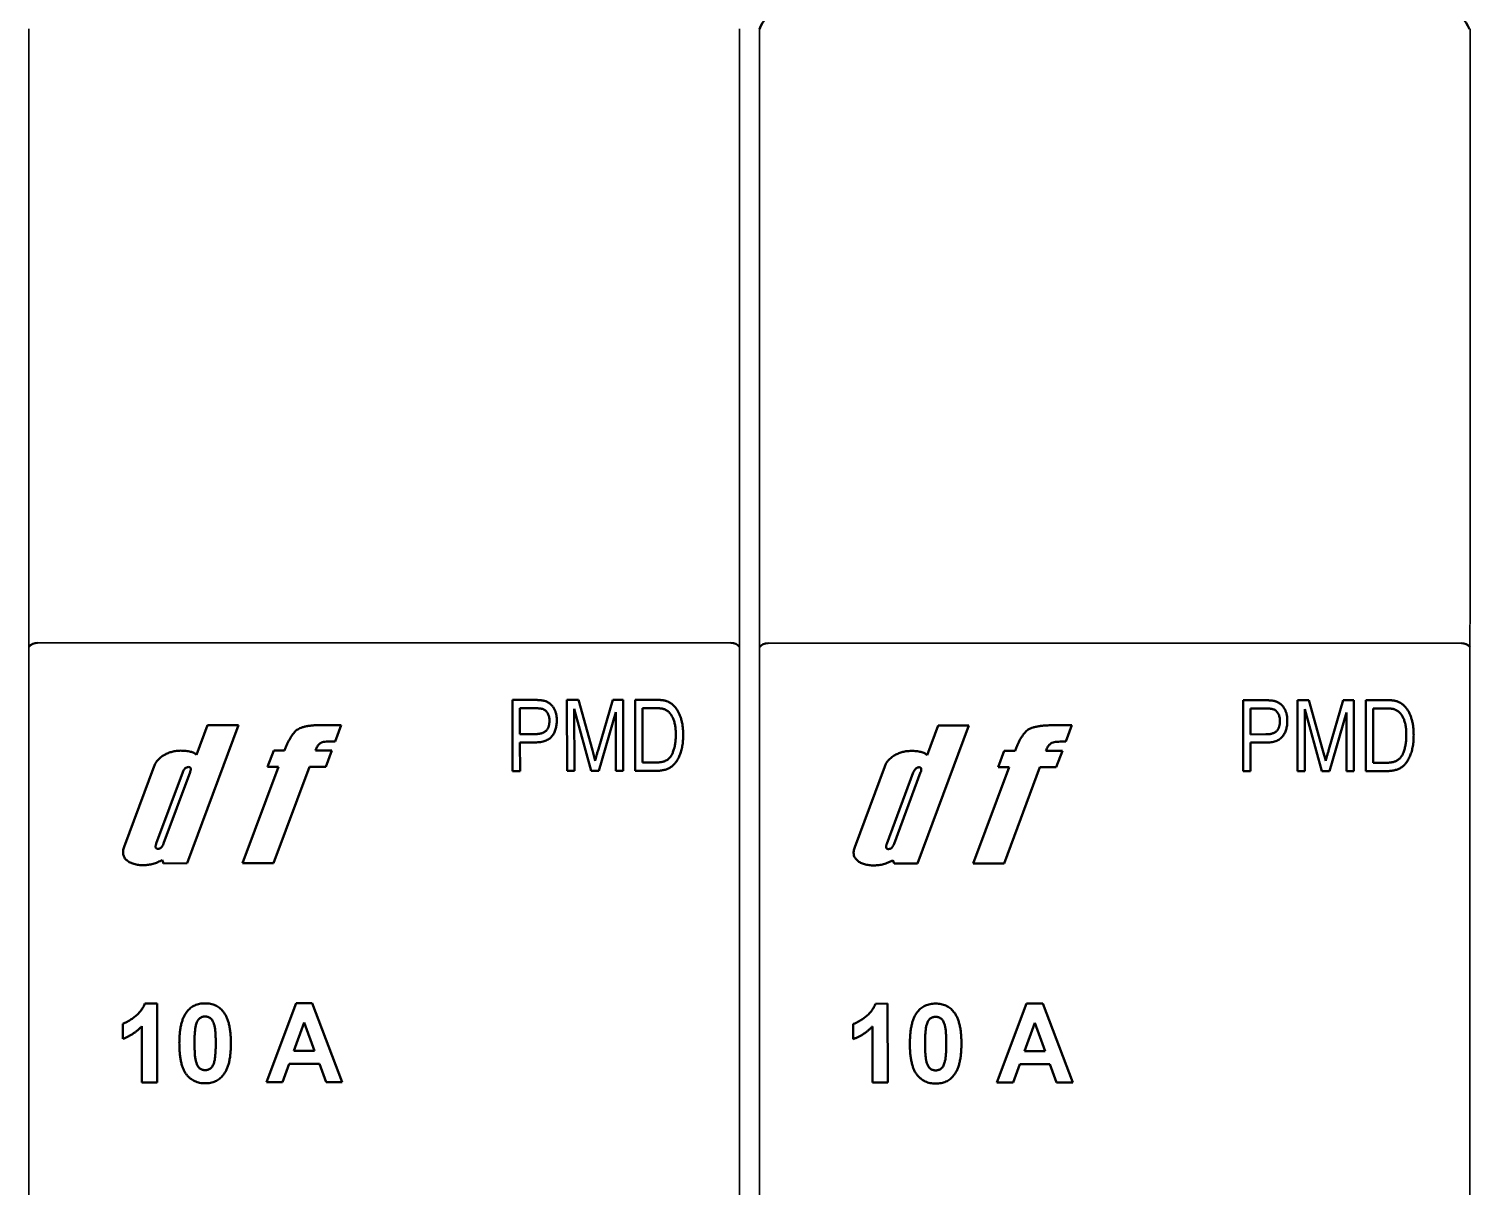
# Model space of a CAD drawing. Header units: millimetres. Extents: x 0 to 19177, y 0 to 12100.
# Drawn here: x 17210.58 to 17247.12, y 11413.55 to 11442.9 of the extents above; entities that cross this region are included whole.
import ezdxf

# ---------------------------------------------------------------- set-up
doc = ezdxf.new("R2010")
doc.units = ezdxf.units.MM
doc.header["$MEASUREMENT"] = 0
doc.layers.add('NetDam', color=7, linetype='Continuous', lineweight=35)
doc.layers.add('Visible (ISO)', color=7, linetype='Continuous', lineweight=50)

msp = doc.modelspace()

# ---------------------------------------------------------------- linework, layer by layer
at = {"layer": 'NetDam', "color": 0}
for p, q in [((17210.582, 11366.825), (17210.582, 11442.904)), ((17228.585, 11366.823), (17228.602, 11442.902)), ((17229.102, 11366.818), (17229.102, 11442.898)), ((17247.105, 11366.816), (17247.122, 11442.896)), ((17228.382, 11427.343), (17210.802, 11427.343)), ((17246.902, 11427.337), (17229.322, 11427.337))]:
    msp.add_line(p, q, dxfattribs=at)
at = {"layer": 'Visible (ISO)'}
for p, q in [((17222.844, 11425.898), (17223.399, 11425.899)), ((17222.847, 11424.098), (17222.844, 11425.898)), ((17223.032, 11425.688), (17223.032, 11425.033)), ((17223.419, 11425.688), (17223.032, 11425.688)), ((17224.226, 11424.1), (17224.223, 11425.9)), ((17224.223, 11425.9), (17224.516, 11425.9)), ((17224.841, 11424.101), (17224.411, 11425.671)), ((17224.411, 11425.671), (17224.413, 11424.1)), ((17224.516, 11425.9), (17224.868, 11424.626)), ((17225.02, 11424.648), (17225.385, 11425.901)), ((17225.385, 11425.901), (17225.649, 11425.902)), ((17225.649, 11425.902), (17225.652, 11424.102)), ((17225.953, 11425.902), (17226.461, 11425.903)), ((17225.956, 11424.102), (17225.953, 11425.902)), ((17226.141, 11425.692), (17226.142, 11424.313)), ((17226.457, 11425.692), (17226.141, 11425.692)), ((17241.367, 11424.092), (17241.365, 11425.892)), ((17241.365, 11425.892), (17241.919, 11425.892)), ((17241.552, 11425.682), (17241.553, 11425.027)), ((17241.94, 11425.682), (17241.552, 11425.682)), ((17242.746, 11424.094), (17242.744, 11425.894)), ((17242.744, 11425.894), (17243.036, 11425.894)), ((17243.362, 11424.094), (17242.931, 11425.665)), ((17242.931, 11425.665), (17242.933, 11424.094)), ((17243.036, 11425.894), (17243.388, 11424.62)), ((17243.54, 11424.642), (17243.905, 11425.895)), ((17243.905, 11425.895), (17244.17, 11425.895)), ((17244.17, 11425.895), (17244.172, 11424.095)), ((17244.476, 11424.096), (17244.474, 11425.896)), ((17244.474, 11425.896), (17244.981, 11425.896)), ((17244.661, 11425.686), (17244.663, 11424.306)), ((17244.977, 11425.686), (17244.661, 11425.686)), ((17215.896, 11425.261), (17214.592, 11421.759)), ((17214.834, 11424.509), (17215.113, 11425.26)), ((17215.113, 11425.26), (17215.896, 11425.261)), ((17218.021, 11425.263), (17218.503, 11425.264)), ((17218.503, 11425.264), (17218.348, 11424.849)), ((17225.463, 11425.587), (17225.033, 11424.101)), ((17225.465, 11424.101), (17225.463, 11425.587)), ((17234.416, 11425.254), (17233.113, 11421.753)), ((17233.354, 11424.503), (17233.633, 11425.253)), ((17233.633, 11425.253), (17234.416, 11425.254)), ((17236.541, 11425.257), (17237.023, 11425.258)), ((17237.023, 11425.258), (17236.869, 11424.843)), ((17243.983, 11425.581), (17243.553, 11424.095)), ((17243.985, 11424.095), (17243.983, 11425.581)), ((17223.032, 11425.033), (17223.424, 11425.034)), ((17241.553, 11425.027), (17241.944, 11425.028)), ((17216.634, 11424.202), (17216.789, 11424.617)), ((17216.789, 11424.617), (17217.065, 11424.617)), ((17217.848, 11424.618), (17218.262, 11424.619)), ((17218.262, 11424.619), (17218.108, 11424.204)), ((17218.348, 11424.849), (17218.209, 11424.849)), ((17223.413, 11424.823), (17223.033, 11424.823)), ((17223.033, 11424.823), (17223.034, 11424.098)), ((17224.868, 11424.626), (17224.938, 11424.36)), ((17235.155, 11424.196), (17235.309, 11424.611)), ((17235.309, 11424.611), (17235.585, 11424.611)), ((17236.368, 11424.612), (17236.783, 11424.613)), ((17236.783, 11424.613), (17236.629, 11424.198)), ((17236.869, 11424.843), (17236.73, 11424.843)), ((17241.933, 11424.817), (17241.553, 11424.817)), ((17241.553, 11424.817), (17241.554, 11424.092)), ((17243.388, 11424.62), (17243.459, 11424.353)), ((17212.999, 11422.176), (17213.759, 11424.219)), ((17216.002, 11421.761), (17216.911, 11424.203)), ((17216.911, 11424.203), (17216.634, 11424.202)), ((17217.694, 11424.204), (17216.784, 11421.762)), ((17218.108, 11424.204), (17217.694, 11424.204)), ((17226.142, 11424.313), (17226.463, 11424.313)), ((17231.519, 11422.169), (17232.279, 11424.212)), ((17234.522, 11421.754), (17235.431, 11424.196)), ((17235.431, 11424.196), (17235.155, 11424.196)), ((17236.214, 11424.197), (17235.305, 11421.755)), ((17236.629, 11424.198), (17236.214, 11424.197)), ((17244.663, 11424.306), (17244.984, 11424.307)), ((17214.485, 11424.066), (17213.812, 11422.259)), ((17213.997, 11422.26), (17214.671, 11424.072)), ((17223.034, 11424.098), (17222.847, 11424.098)), ((17224.413, 11424.1), (17224.226, 11424.1)), ((17225.033, 11424.101), (17224.841, 11424.101)), ((17225.652, 11424.102), (17225.465, 11424.101)), ((17226.486, 11424.103), (17225.956, 11424.102)), ((17233.005, 11424.06), (17232.333, 11422.253)), ((17232.517, 11422.253), (17233.191, 11424.065)), ((17241.554, 11424.092), (17241.367, 11424.092)), ((17242.933, 11424.094), (17242.746, 11424.094)), ((17243.553, 11424.095), (17243.362, 11424.094)), ((17244.172, 11424.095), (17243.985, 11424.095)), ((17245.007, 11424.097), (17244.476, 11424.096)), ((17213.999, 11421.758), (17213.966, 11421.847)), ((17214.592, 11421.759), (17213.999, 11421.758)), ((17216.784, 11421.762), (17216.002, 11421.761)), ((17232.52, 11421.752), (17232.487, 11421.84)), ((17233.113, 11421.753), (17232.52, 11421.752)), ((17235.305, 11421.755), (17234.522, 11421.754)), ((17213.523, 11418.208), (17213.832, 11418.209)), ((17213.832, 11418.209), (17213.834, 11416.209)), ((17216.604, 11416.212), (17217.357, 11418.213)), ((17217.357, 11418.213), (17217.765, 11418.214)), ((17217.765, 11418.214), (17218.527, 11416.215)), ((17232.044, 11418.202), (17232.352, 11418.203)), ((17232.352, 11418.203), (17232.355, 11416.203)), ((17235.124, 11416.206), (17235.877, 11418.207)), ((17235.877, 11418.207), (17236.285, 11418.208)), ((17236.285, 11418.208), (17237.047, 11416.209)), ((17212.961, 11417.31), (17212.961, 11417.695)), ((17213.45, 11416.208), (17213.448, 11417.632)), ((17217.563, 11417.727), (17217.302, 11417.008)), ((17217.827, 11417.009), (17217.563, 11417.727)), ((17231.482, 11417.304), (17231.481, 11417.689)), ((17231.97, 11416.202), (17231.968, 11417.626)), ((17236.084, 11417.72), (17235.823, 11417.002)), ((17236.347, 11417.003), (17236.084, 11417.72)), ((17217.302, 11417.008), (17217.827, 11417.009)), ((17235.823, 11417.002), (17236.347, 11417.003)), ((17217.182, 11416.675), (17217.014, 11416.213)), ((17217.95, 11416.676), (17217.182, 11416.675)), ((17218.119, 11416.214), (17217.95, 11416.676)), ((17235.702, 11416.669), (17235.534, 11416.207)), ((17236.47, 11416.67), (17235.702, 11416.669)), ((17236.639, 11416.208), (17236.47, 11416.67)), ((17213.834, 11416.209), (17213.45, 11416.208)), ((17217.014, 11416.213), (17216.604, 11416.212)), ((17218.527, 11416.215), (17218.119, 11416.214)), ((17232.355, 11416.203), (17231.97, 11416.202)), ((17235.534, 11416.207), (17235.124, 11416.206)), ((17237.047, 11416.209), (17236.639, 11416.208))]:
    msp.add_line(p, q, dxfattribs=at)
for centre, radius, start, end in [((17230.203, 11442.42), 1.2, 90.0753, 156.5144), ((17246.004, 11442.42), 1.2, 23.4856, 89.9247), ((17210.802, 11427.043), 0.3, 90.0753, 137.397), ((17228.381, 11427.043), 0.3, 42.603, 89.9247), ((17229.323, 11427.037), 0.3, 90.0753, 137.397), ((17246.902, 11427.037), 0.3, 42.603, 89.9247)]:
    msp.add_arc(centre, radius, start, end, dxfattribs=at)
for points, knots in [([(17223.399, 11425.899), (17223.415, 11425.899), (17223.445, 11425.899), (17223.489, 11425.897), (17223.53, 11425.895), (17223.568, 11425.89), (17223.602, 11425.886), (17223.634, 11425.88), (17223.662, 11425.873), (17223.679, 11425.867), (17223.687, 11425.864)], [0, 0, 0, 0, 0.162643, 0.312901, 0.453294, 0.58413, 0.70285, 0.811058, 0.910586, 1, 1, 1, 1]), ([(17223.78, 11425.368), (17223.78, 11425.385), (17223.779, 11425.419), (17223.77, 11425.468), (17223.757, 11425.513), (17223.739, 11425.554), (17223.716, 11425.589), (17223.692, 11425.619), (17223.665, 11425.643), (17223.64, 11425.658), (17223.618, 11425.667), (17223.599, 11425.673), (17223.576, 11425.678), (17223.55, 11425.682), (17223.522, 11425.685), (17223.49, 11425.687), (17223.456, 11425.688), (17223.432, 11425.688), (17223.419, 11425.688)], [0, 0, 0, 0, 0.09377, 0.18145, 0.264182, 0.343634, 0.418713, 0.486671, 0.549814, 0.609602, 0.641373, 0.677381, 0.718583, 0.764671, 0.815739, 0.871811, 0.933005, 1, 1, 1, 1]), ([(17223.687, 11425.864), (17223.698, 11425.86), (17223.719, 11425.852), (17223.748, 11425.836), (17223.776, 11425.818), (17223.803, 11425.798), (17223.827, 11425.775), (17223.85, 11425.749), (17223.871, 11425.721), (17223.891, 11425.69), (17223.909, 11425.658), (17223.924, 11425.623), (17223.938, 11425.587), (17223.948, 11425.549), (17223.957, 11425.509), (17223.962, 11425.467), (17223.966, 11425.423), (17223.967, 11425.393), (17223.967, 11425.378)], [0, 0, 0, 0, 0.056072, 0.112012, 0.167171, 0.222811, 0.27891, 0.336355, 0.395158, 0.456072, 0.518045, 0.581404, 0.645662, 0.712108, 0.780061, 0.850885, 0.92373, 1, 1, 1, 1]), ([(17226.711, 11425.657), (17226.704, 11425.66), (17226.689, 11425.666), (17226.664, 11425.673), (17226.637, 11425.679), (17226.607, 11425.684), (17226.573, 11425.688), (17226.537, 11425.691), (17226.498, 11425.692), (17226.471, 11425.692), (17226.457, 11425.692)], [0, 0, 0, 0, 0.089406, 0.188125, 0.296701, 0.415541, 0.544795, 0.685025, 0.837611, 1, 1, 1, 1]), ([(17226.461, 11425.903), (17226.476, 11425.903), (17226.505, 11425.903), (17226.548, 11425.901), (17226.588, 11425.898), (17226.626, 11425.895), (17226.66, 11425.89), (17226.692, 11425.885), (17226.72, 11425.878), (17226.738, 11425.872), (17226.747, 11425.87)], [0, 0, 0, 0, 0.157769, 0.306832, 0.444685, 0.574038, 0.693806, 0.805229, 0.906553, 1, 1, 1, 1]), ([(17226.983, 11425.016), (17226.983, 11425.038), (17226.982, 11425.082), (17226.979, 11425.145), (17226.973, 11425.204), (17226.964, 11425.26), (17226.954, 11425.312), (17226.941, 11425.361), (17226.925, 11425.406), (17226.907, 11425.447), (17226.887, 11425.484), (17226.867, 11425.519), (17226.844, 11425.55), (17226.821, 11425.578), (17226.795, 11425.603), (17226.769, 11425.624), (17226.741, 11425.642), (17226.721, 11425.652), (17226.711, 11425.657)], [0, 0, 0, 0, 0.091058, 0.177272, 0.258757, 0.33524, 0.407833, 0.475904, 0.540567, 0.601389, 0.659248, 0.713941, 0.765993, 0.816126, 0.863976, 0.910287, 0.955276, 1, 1, 1, 1]), ([(17226.747, 11425.87), (17226.768, 11425.862), (17226.81, 11425.846), (17226.868, 11425.81), (17226.922, 11425.766), (17226.972, 11425.713), (17227.016, 11425.652), (17227.056, 11425.583), (17227.09, 11425.507), (17227.119, 11425.424), (17227.142, 11425.332), (17227.158, 11425.233), (17227.168, 11425.126), (17227.169, 11425.052), (17227.17, 11425.014)], [0, 0, 0, 0, 0.06613, 0.132306, 0.200143, 0.270995, 0.345232, 0.422746, 0.504203, 0.590818, 0.683013, 0.781266, 0.886884, 1, 1, 1, 1]), ([(17241.919, 11425.892), (17241.935, 11425.892), (17241.965, 11425.893), (17242.009, 11425.89), (17242.05, 11425.888), (17242.088, 11425.884), (17242.123, 11425.88), (17242.154, 11425.874), (17242.182, 11425.867), (17242.199, 11425.861), (17242.208, 11425.858)], [0, 0, 0, 0, 0.162643, 0.312901, 0.453294, 0.58413, 0.70285, 0.811058, 0.910586, 1, 1, 1, 1]), ([(17242.3, 11425.362), (17242.3, 11425.379), (17242.299, 11425.413), (17242.291, 11425.462), (17242.278, 11425.507), (17242.259, 11425.547), (17242.237, 11425.583), (17242.213, 11425.613), (17242.186, 11425.637), (17242.161, 11425.652), (17242.139, 11425.661), (17242.119, 11425.667), (17242.096, 11425.671), (17242.071, 11425.675), (17242.042, 11425.679), (17242.011, 11425.681), (17241.976, 11425.682), (17241.952, 11425.682), (17241.94, 11425.682)], [0, 0, 0, 0, 0.09377, 0.18145, 0.264182, 0.343634, 0.418713, 0.486671, 0.549814, 0.609602, 0.641373, 0.677381, 0.718583, 0.764671, 0.815739, 0.871811, 0.933005, 1, 1, 1, 1]), ([(17242.208, 11425.858), (17242.218, 11425.854), (17242.239, 11425.846), (17242.268, 11425.83), (17242.296, 11425.812), (17242.323, 11425.792), (17242.347, 11425.769), (17242.371, 11425.743), (17242.392, 11425.715), (17242.411, 11425.684), (17242.43, 11425.652), (17242.445, 11425.617), (17242.458, 11425.581), (17242.469, 11425.542), (17242.477, 11425.502), (17242.483, 11425.46), (17242.487, 11425.417), (17242.487, 11425.387), (17242.487, 11425.372)], [0, 0, 0, 0, 0.056072, 0.112012, 0.167171, 0.222811, 0.27891, 0.336355, 0.395158, 0.456072, 0.518045, 0.581404, 0.645662, 0.712108, 0.780061, 0.850885, 0.92373, 1, 1, 1, 1]), ([(17245.232, 11425.651), (17245.224, 11425.654), (17245.209, 11425.66), (17245.185, 11425.667), (17245.157, 11425.673), (17245.127, 11425.678), (17245.094, 11425.681), (17245.057, 11425.684), (17245.018, 11425.686), (17244.991, 11425.686), (17244.977, 11425.686)], [0, 0, 0, 0, 0.089406, 0.188125, 0.296701, 0.415541, 0.544795, 0.685025, 0.837611, 1, 1, 1, 1]), ([(17244.981, 11425.896), (17244.996, 11425.897), (17245.026, 11425.897), (17245.069, 11425.895), (17245.109, 11425.892), (17245.146, 11425.889), (17245.18, 11425.884), (17245.212, 11425.879), (17245.241, 11425.872), (17245.259, 11425.866), (17245.267, 11425.864)], [0, 0, 0, 0, 0.157769, 0.306832, 0.444685, 0.574038, 0.693806, 0.805229, 0.906553, 1, 1, 1, 1]), ([(17245.503, 11425.01), (17245.503, 11425.032), (17245.503, 11425.075), (17245.499, 11425.138), (17245.493, 11425.198), (17245.485, 11425.254), (17245.474, 11425.306), (17245.461, 11425.354), (17245.446, 11425.399), (17245.428, 11425.44), (17245.408, 11425.478), (17245.387, 11425.513), (17245.365, 11425.544), (17245.341, 11425.572), (17245.315, 11425.596), (17245.289, 11425.618), (17245.261, 11425.636), (17245.241, 11425.646), (17245.232, 11425.651)], [0, 0, 0, 0, 0.091058, 0.177272, 0.258757, 0.33524, 0.407833, 0.475904, 0.540567, 0.601389, 0.659248, 0.713941, 0.765993, 0.816126, 0.863976, 0.910287, 0.955276, 1, 1, 1, 1]), ([(17245.267, 11425.864), (17245.288, 11425.856), (17245.33, 11425.84), (17245.389, 11425.804), (17245.442, 11425.76), (17245.492, 11425.707), (17245.536, 11425.646), (17245.576, 11425.577), (17245.61, 11425.501), (17245.639, 11425.417), (17245.662, 11425.326), (17245.679, 11425.227), (17245.689, 11425.12), (17245.69, 11425.046), (17245.69, 11425.007)], [0, 0, 0, 0, 0.06613, 0.132306, 0.200143, 0.270995, 0.345232, 0.422746, 0.504203, 0.590818, 0.683013, 0.781266, 0.886884, 1, 1, 1, 1]), ([(17217.065, 11424.617), (17217.076, 11424.647), (17217.097, 11424.703), (17217.133, 11424.783), (17217.167, 11424.856), (17217.203, 11424.923), (17217.24, 11424.982), (17217.277, 11425.035), (17217.314, 11425.081), (17217.354, 11425.122), (17217.401, 11425.157), (17217.457, 11425.185), (17217.524, 11425.209), (17217.602, 11425.229), (17217.692, 11425.244), (17217.791, 11425.256), (17217.903, 11425.262), (17217.98, 11425.263), (17218.021, 11425.263)], [0, 0, 0, 0, 0.073025, 0.141283, 0.204942, 0.263847, 0.318172, 0.368593, 0.414983, 0.457944, 0.501374, 0.550188, 0.605893, 0.668658, 0.738855, 0.817567, 0.90435, 1, 1, 1, 1]), ([(17223.967, 11425.378), (17223.967, 11425.358), (17223.966, 11425.319), (17223.96, 11425.262), (17223.95, 11425.207), (17223.937, 11425.156), (17223.92, 11425.107), (17223.898, 11425.061), (17223.873, 11425.018), (17223.844, 11424.978), (17223.81, 11424.941), (17223.769, 11424.91), (17223.724, 11424.883), (17223.672, 11424.861), (17223.616, 11424.844), (17223.553, 11424.832), (17223.485, 11424.825), (17223.437, 11424.824), (17223.413, 11424.823)], [0, 0, 0, 0, 0.066633, 0.130318, 0.191414, 0.250222, 0.307644, 0.363778, 0.418941, 0.474177, 0.529339, 0.585724, 0.64416, 0.705484, 0.771261, 0.841987, 0.917917, 1, 1, 1, 1]), ([(17223.424, 11425.034), (17223.439, 11425.034), (17223.468, 11425.035), (17223.509, 11425.038), (17223.548, 11425.045), (17223.584, 11425.054), (17223.616, 11425.066), (17223.645, 11425.08), (17223.672, 11425.097), (17223.695, 11425.117), (17223.715, 11425.139), (17223.733, 11425.164), (17223.747, 11425.192), (17223.759, 11425.222), (17223.769, 11425.255), (17223.775, 11425.29), (17223.779, 11425.328), (17223.78, 11425.354), (17223.78, 11425.368)], [0, 0, 0, 0, 0.079332, 0.153706, 0.223583, 0.288684, 0.34954, 0.407382, 0.462364, 0.51587, 0.56925, 0.622815, 0.678057, 0.736107, 0.796367, 0.859845, 0.927813, 1, 1, 1, 1]), ([(17235.585, 11424.611), (17235.596, 11424.64), (17235.617, 11424.697), (17235.653, 11424.776), (17235.688, 11424.85), (17235.724, 11424.916), (17235.76, 11424.976), (17235.798, 11425.028), (17235.835, 11425.075), (17235.875, 11425.116), (17235.921, 11425.15), (17235.977, 11425.179), (17236.045, 11425.203), (17236.123, 11425.223), (17236.212, 11425.238), (17236.312, 11425.25), (17236.423, 11425.256), (17236.501, 11425.257), (17236.541, 11425.257)], [0, 0, 0, 0, 0.073025, 0.141283, 0.204942, 0.263847, 0.318172, 0.368593, 0.414983, 0.457944, 0.501374, 0.550188, 0.605893, 0.668658, 0.738855, 0.817567, 0.90435, 1, 1, 1, 1]), ([(17242.487, 11425.372), (17242.487, 11425.352), (17242.487, 11425.313), (17242.481, 11425.255), (17242.471, 11425.201), (17242.457, 11425.15), (17242.44, 11425.101), (17242.418, 11425.055), (17242.393, 11425.012), (17242.364, 11424.972), (17242.33, 11424.935), (17242.29, 11424.903), (17242.244, 11424.876), (17242.193, 11424.855), (17242.136, 11424.838), (17242.073, 11424.826), (17242.005, 11424.819), (17241.957, 11424.818), (17241.933, 11424.817)], [0, 0, 0, 0, 0.066633, 0.130318, 0.191414, 0.250222, 0.307644, 0.363778, 0.418941, 0.474177, 0.529339, 0.585724, 0.64416, 0.705484, 0.771261, 0.841987, 0.917917, 1, 1, 1, 1]), ([(17241.944, 11425.028), (17241.959, 11425.028), (17241.988, 11425.029), (17242.03, 11425.032), (17242.068, 11425.039), (17242.104, 11425.048), (17242.136, 11425.06), (17242.166, 11425.074), (17242.192, 11425.091), (17242.215, 11425.11), (17242.235, 11425.133), (17242.253, 11425.157), (17242.268, 11425.185), (17242.28, 11425.216), (17242.289, 11425.248), (17242.296, 11425.284), (17242.3, 11425.322), (17242.3, 11425.348), (17242.3, 11425.362)], [0, 0, 0, 0, 0.079332, 0.153706, 0.223583, 0.288684, 0.34954, 0.407382, 0.462364, 0.51587, 0.56925, 0.622815, 0.678057, 0.736107, 0.796367, 0.859845, 0.927813, 1, 1, 1, 1]), ([(17227.17, 11425.014), (17227.17, 11424.989), (17227.169, 11424.939), (17227.165, 11424.867), (17227.159, 11424.798), (17227.149, 11424.732), (17227.136, 11424.668), (17227.121, 11424.607), (17227.103, 11424.55), (17227.082, 11424.495), (17227.059, 11424.444), (17227.034, 11424.396), (17227.008, 11424.352), (17226.98, 11424.312), (17226.951, 11424.277), (17226.92, 11424.244), (17226.887, 11424.216), (17226.853, 11424.192), (17226.816, 11424.17), (17226.777, 11424.153), (17226.735, 11424.137), (17226.69, 11424.125), (17226.643, 11424.115), (17226.593, 11424.108), (17226.541, 11424.104), (17226.505, 11424.103), (17226.486, 11424.103)], [0, 0, 0, 0, 0.057755, 0.113614, 0.16712, 0.218946, 0.268664, 0.316897, 0.363577, 0.408777, 0.452021, 0.493346, 0.532766, 0.569964, 0.605778, 0.64024, 0.67339, 0.705743, 0.737921, 0.771071, 0.805292, 0.840967, 0.878091, 0.916771, 0.957451, 1, 1, 1, 1]), ([(17226.912, 11424.576), (17226.918, 11424.592), (17226.929, 11424.623), (17226.944, 11424.673), (17226.956, 11424.724), (17226.966, 11424.778), (17226.973, 11424.835), (17226.979, 11424.893), (17226.982, 11424.954), (17226.983, 11424.995), (17226.983, 11425.016)], [0, 0, 0, 0, 0.111646, 0.226426, 0.344474, 0.466462, 0.593163, 0.724245, 0.859766, 1, 1, 1, 1]), ([(17245.69, 11425.007), (17245.69, 11424.982), (17245.69, 11424.933), (17245.686, 11424.861), (17245.679, 11424.792), (17245.669, 11424.725), (17245.656, 11424.662), (17245.641, 11424.601), (17245.623, 11424.543), (17245.602, 11424.489), (17245.58, 11424.437), (17245.555, 11424.39), (17245.529, 11424.346), (17245.501, 11424.306), (17245.471, 11424.27), (17245.44, 11424.238), (17245.408, 11424.21), (17245.373, 11424.185), (17245.336, 11424.164), (17245.297, 11424.146), (17245.255, 11424.131), (17245.211, 11424.118), (17245.164, 11424.108), (17245.114, 11424.102), (17245.061, 11424.097), (17245.025, 11424.097), (17245.007, 11424.097)], [0, 0, 0, 0, 0.057755, 0.113614, 0.16712, 0.218946, 0.268664, 0.316897, 0.363577, 0.408777, 0.452021, 0.493346, 0.532766, 0.569964, 0.605778, 0.64024, 0.67339, 0.705743, 0.737921, 0.771071, 0.805292, 0.840967, 0.878091, 0.916771, 0.957451, 1, 1, 1, 1]), ([(17245.432, 11424.57), (17245.438, 11424.585), (17245.45, 11424.617), (17245.464, 11424.667), (17245.476, 11424.718), (17245.487, 11424.772), (17245.494, 11424.828), (17245.5, 11424.887), (17245.503, 11424.947), (17245.503, 11424.989), (17245.503, 11425.01)], [0, 0, 0, 0, 0.111646, 0.226426, 0.344474, 0.466462, 0.593163, 0.724245, 0.859766, 1, 1, 1, 1]), ([(17213.759, 11424.219), (17213.771, 11424.248), (17213.797, 11424.307), (17213.857, 11424.384), (17213.93, 11424.453), (17214.019, 11424.509), (17214.115, 11424.556), (17214.217, 11424.589), (17214.321, 11424.61), (17214.393, 11424.613), (17214.428, 11424.614)], [0, 0, 0, 0, 0.11642, 0.23242, 0.352939, 0.481104, 0.612769, 0.741489, 0.870485, 1, 1, 1, 1]), ([(17214.428, 11424.614), (17214.452, 11424.614), (17214.498, 11424.613), (17214.563, 11424.609), (17214.623, 11424.599), (17214.677, 11424.59), (17214.725, 11424.574), (17214.768, 11424.557), (17214.804, 11424.535), (17214.824, 11424.518), (17214.834, 11424.509)], [0, 0, 0, 0, 0.166288, 0.321233, 0.460405, 0.588849, 0.705161, 0.812769, 0.909254, 1, 1, 1, 1]), ([(17218.209, 11424.849), (17218.181, 11424.848), (17218.129, 11424.847), (17218.059, 11424.837), (17218.002, 11424.822), (17217.959, 11424.797), (17217.925, 11424.763), (17217.897, 11424.722), (17217.87, 11424.674), (17217.856, 11424.638), (17217.848, 11424.618)], [0, 0, 0, 0, 0.180492, 0.330265, 0.453075, 0.552409, 0.646429, 0.751598, 0.868564, 1, 1, 1, 1]), ([(17224.938, 11424.36), (17224.941, 11424.368), (17224.946, 11424.387), (17224.954, 11424.416), (17224.963, 11424.448), (17224.972, 11424.483), (17224.983, 11424.52), (17224.994, 11424.56), (17225.007, 11424.603), (17225.015, 11424.633), (17225.02, 11424.648)], [0, 0, 0, 0, 0.090712, 0.190611, 0.302053, 0.422037, 0.551217, 0.690772, 0.840366, 1, 1, 1, 1]), ([(17226.463, 11424.313), (17226.479, 11424.313), (17226.51, 11424.314), (17226.554, 11424.317), (17226.595, 11424.321), (17226.634, 11424.329), (17226.669, 11424.337), (17226.701, 11424.348), (17226.731, 11424.36), (17226.758, 11424.375), (17226.783, 11424.392), (17226.806, 11424.411), (17226.827, 11424.433), (17226.847, 11424.457), (17226.866, 11424.483), (17226.883, 11424.512), (17226.898, 11424.543), (17226.907, 11424.565), (17226.912, 11424.576)], [0, 0, 0, 0, 0.083876, 0.1627, 0.236637, 0.305998, 0.370799, 0.431234, 0.488336, 0.542444, 0.595272, 0.648372, 0.702151, 0.757996, 0.81482, 0.874015, 0.935644, 1, 1, 1, 1]), ([(17232.279, 11424.212), (17232.292, 11424.242), (17232.317, 11424.301), (17232.377, 11424.378), (17232.45, 11424.447), (17232.539, 11424.503), (17232.635, 11424.549), (17232.737, 11424.583), (17232.842, 11424.604), (17232.913, 11424.606), (17232.949, 11424.608)], [0, 0, 0, 0, 0.11642, 0.23242, 0.352939, 0.481104, 0.612769, 0.741489, 0.870485, 1, 1, 1, 1]), ([(17232.949, 11424.608), (17232.972, 11424.607), (17233.018, 11424.607), (17233.084, 11424.602), (17233.143, 11424.593), (17233.198, 11424.584), (17233.245, 11424.568), (17233.288, 11424.551), (17233.324, 11424.529), (17233.345, 11424.512), (17233.354, 11424.503)], [0, 0, 0, 0, 0.166288, 0.321233, 0.460405, 0.588849, 0.705161, 0.812769, 0.909254, 1, 1, 1, 1]), ([(17236.73, 11424.843), (17236.701, 11424.842), (17236.65, 11424.841), (17236.579, 11424.831), (17236.522, 11424.816), (17236.479, 11424.791), (17236.446, 11424.757), (17236.417, 11424.716), (17236.391, 11424.667), (17236.376, 11424.631), (17236.368, 11424.612)], [0, 0, 0, 0, 0.180492, 0.330265, 0.453075, 0.552409, 0.646429, 0.751598, 0.868564, 1, 1, 1, 1]), ([(17243.459, 11424.353), (17243.461, 11424.362), (17243.466, 11424.381), (17243.474, 11424.41), (17243.483, 11424.442), (17243.492, 11424.476), (17243.503, 11424.514), (17243.515, 11424.554), (17243.527, 11424.597), (17243.536, 11424.627), (17243.54, 11424.642)], [0, 0, 0, 0, 0.090712, 0.190611, 0.302053, 0.422037, 0.551217, 0.690772, 0.840366, 1, 1, 1, 1]), ([(17244.984, 11424.307), (17245, 11424.307), (17245.03, 11424.308), (17245.074, 11424.311), (17245.116, 11424.315), (17245.154, 11424.322), (17245.19, 11424.33), (17245.222, 11424.342), (17245.252, 11424.354), (17245.279, 11424.369), (17245.303, 11424.386), (17245.326, 11424.405), (17245.348, 11424.427), (17245.368, 11424.451), (17245.386, 11424.477), (17245.404, 11424.506), (17245.419, 11424.537), (17245.428, 11424.559), (17245.432, 11424.57)], [0, 0, 0, 0, 0.083876, 0.1627, 0.236637, 0.305998, 0.370799, 0.431234, 0.488336, 0.542444, 0.595272, 0.648372, 0.702151, 0.757996, 0.81482, 0.874015, 0.935644, 1, 1, 1, 1]), ([(17214.627, 11424.2), (17214.612, 11424.198), (17214.582, 11424.194), (17214.541, 11424.166), (17214.508, 11424.123), (17214.493, 11424.086), (17214.485, 11424.066)], [0, 0, 0, 0, 0.21539, 0.433549, 0.690021, 1, 1, 1, 1]), ([(17214.671, 11424.072), (17214.674, 11424.082), (17214.681, 11424.1), (17214.686, 11424.126), (17214.688, 11424.148), (17214.686, 11424.167), (17214.677, 11424.182), (17214.664, 11424.193), (17214.647, 11424.199), (17214.634, 11424.199), (17214.627, 11424.2)], [0, 0, 0, 0, 0.1893094, 0.3461307, 0.4746974, 0.587183, 0.6810618, 0.7752324, 0.8753324, 1, 1, 1, 1]), ([(17233.148, 11424.193), (17233.133, 11424.192), (17233.102, 11424.188), (17233.062, 11424.16), (17233.029, 11424.116), (17233.014, 11424.08), (17233.005, 11424.06)], [0, 0, 0, 0, 0.21539, 0.433549, 0.690021, 1, 1, 1, 1]), ([(17233.191, 11424.065), (17233.195, 11424.075), (17233.201, 11424.094), (17233.206, 11424.12), (17233.208, 11424.142), (17233.206, 11424.161), (17233.197, 11424.176), (17233.185, 11424.187), (17233.167, 11424.192), (17233.155, 11424.193), (17233.148, 11424.193)], [0, 0, 0, 0, 0.1893094, 0.3461307, 0.4746974, 0.587183, 0.6810618, 0.7752324, 0.8753324, 1, 1, 1, 1]), ([(17213.493, 11421.711), (17213.47, 11421.712), (17213.427, 11421.713), (17213.363, 11421.718), (17213.304, 11421.727), (17213.248, 11421.741), (17213.197, 11421.759), (17213.149, 11421.779), (17213.105, 11421.805), (17213.067, 11421.834), (17213.032, 11421.866), (17213.006, 11421.903), (17212.986, 11421.941), (17212.975, 11421.983), (17212.969, 11422.027), (17212.972, 11422.075), (17212.981, 11422.125), (17212.993, 11422.158), (17212.999, 11422.176)], [0, 0, 0, 0, 0.081926, 0.1589, 0.231224, 0.300311, 0.365882, 0.428681, 0.489191, 0.548253, 0.604936, 0.658606, 0.710421, 0.761994, 0.81548, 0.872163, 0.933327, 1, 1, 1, 1]), ([(17213.812, 11422.259), (17213.809, 11422.249), (17213.802, 11422.23), (17213.796, 11422.203), (17213.793, 11422.179), (17213.797, 11422.16), (17213.804, 11422.144), (17213.818, 11422.134), (17213.835, 11422.127), (17213.848, 11422.127), (17213.855, 11422.126)], [0, 0, 0, 0, 0.187604, 0.34961, 0.482623, 0.592462, 0.685226, 0.776588, 0.87905, 1, 1, 1, 1]), ([(17213.855, 11422.126), (17213.87, 11422.128), (17213.9, 11422.132), (17213.94, 11422.159), (17213.973, 11422.204), (17213.988, 11422.24), (17213.997, 11422.26)], [0, 0, 0, 0, 0.2128536, 0.4318994, 0.6872678, 1, 1, 1, 1]), ([(17232.013, 11421.705), (17231.991, 11421.705), (17231.947, 11421.706), (17231.884, 11421.712), (17231.824, 11421.721), (17231.768, 11421.734), (17231.717, 11421.753), (17231.669, 11421.773), (17231.626, 11421.798), (17231.587, 11421.828), (17231.553, 11421.86), (17231.527, 11421.896), (17231.506, 11421.935), (17231.495, 11421.977), (17231.49, 11422.021), (17231.492, 11422.068), (17231.502, 11422.119), (17231.513, 11422.152), (17231.519, 11422.169)], [0, 0, 0, 0, 0.081926, 0.1589, 0.231224, 0.300311, 0.365882, 0.428681, 0.489191, 0.548253, 0.604936, 0.658606, 0.710421, 0.761994, 0.81548, 0.872163, 0.933327, 1, 1, 1, 1]), ([(17232.333, 11422.253), (17232.329, 11422.243), (17232.323, 11422.224), (17232.316, 11422.197), (17232.314, 11422.173), (17232.318, 11422.154), (17232.325, 11422.138), (17232.338, 11422.128), (17232.355, 11422.121), (17232.368, 11422.12), (17232.375, 11422.12)], [0, 0, 0, 0, 0.187604, 0.34961, 0.482623, 0.592462, 0.685226, 0.776588, 0.87905, 1, 1, 1, 1]), ([(17232.375, 11422.12), (17232.39, 11422.122), (17232.42, 11422.125), (17232.461, 11422.153), (17232.493, 11422.197), (17232.508, 11422.233), (17232.517, 11422.253)], [0, 0, 0, 0, 0.2128536, 0.4318994, 0.6872678, 1, 1, 1, 1]), ([(17213.966, 11421.847), (17213.927, 11421.826), (17213.852, 11421.785), (17213.732, 11421.744), (17213.613, 11421.717), (17213.533, 11421.713), (17213.493, 11421.711)], [0, 0, 0, 0, 0.265204, 0.518171, 0.760718, 1, 1, 1, 1]), ([(17232.487, 11421.84), (17232.448, 11421.819), (17232.372, 11421.779), (17232.252, 11421.738), (17232.133, 11421.71), (17232.053, 11421.707), (17232.013, 11421.705)], [0, 0, 0, 0, 0.265204, 0.518171, 0.760718, 1, 1, 1, 1]), ([(17212.961, 11417.695), (17212.986, 11417.704), (17213.04, 11417.725), (17213.119, 11417.768), (17213.201, 11417.821), (17213.271, 11417.873), (17213.326, 11417.919), (17213.364, 11417.956), (17213.4, 11417.994), (17213.431, 11418.034), (17213.459, 11418.076), (17213.484, 11418.118), (17213.506, 11418.162), (17213.518, 11418.193), (17213.523, 11418.208)], [0, 0, 0, 0, 0.104473, 0.218653, 0.342856, 0.479269, 0.549541, 0.617424, 0.683535, 0.748597, 0.812176, 0.874869, 0.937429, 1, 1, 1, 1]), ([(17214.397, 11417.2), (17214.397, 11417.223), (17214.398, 11417.268), (17214.4, 11417.334), (17214.403, 11417.398), (17214.409, 11417.46), (17214.416, 11417.519), (17214.424, 11417.576), (17214.434, 11417.63), (17214.446, 11417.681), (17214.458, 11417.731), (17214.473, 11417.777), (17214.489, 11417.822), (17214.507, 11417.864), (17214.526, 11417.903), (17214.547, 11417.94), (17214.569, 11417.975), (17214.586, 11417.996), (17214.594, 11418.007)], [0, 0, 0, 0, 0.081529, 0.159787, 0.235743, 0.308564, 0.379174, 0.446742, 0.511904, 0.574573, 0.634354, 0.692516, 0.748439, 0.802149, 0.853871, 0.90396, 0.952602, 1, 1, 1, 1]), ([(17214.594, 11418.007), (17214.608, 11418.023), (17214.635, 11418.055), (17214.683, 11418.097), (17214.734, 11418.132), (17214.79, 11418.16), (17214.849, 11418.183), (17214.912, 11418.199), (17214.98, 11418.209), (17215.026, 11418.21), (17215.05, 11418.21)], [0, 0, 0, 0, 0.123958, 0.2447, 0.363941, 0.484152, 0.605999, 0.731306, 0.862758, 1, 1, 1, 1]), ([(17215.05, 11418.21), (17215.074, 11418.21), (17215.12, 11418.209), (17215.188, 11418.199), (17215.251, 11418.183), (17215.311, 11418.161), (17215.366, 11418.132), (17215.418, 11418.096), (17215.466, 11418.054), (17215.494, 11418.022), (17215.508, 11418.005)], [0, 0, 0, 0, 0.1373231, 0.2673523, 0.3929646, 0.5149204, 0.6341998, 0.7543524, 0.8755755, 1, 1, 1, 1]), ([(17215.508, 11418.005), (17215.516, 11417.995), (17215.532, 11417.974), (17215.554, 11417.939), (17215.575, 11417.903), (17215.594, 11417.863), (17215.612, 11417.822), (17215.628, 11417.777), (17215.643, 11417.731), (17215.656, 11417.681), (17215.667, 11417.63), (17215.677, 11417.575), (17215.686, 11417.518), (17215.692, 11417.459), (17215.698, 11417.397), (17215.702, 11417.333), (17215.704, 11417.266), (17215.705, 11417.221), (17215.705, 11417.198)], [0, 0, 0, 0, 0.046673, 0.095251, 0.144862, 0.19631, 0.249763, 0.305775, 0.363267, 0.423548, 0.486033, 0.551487, 0.619434, 0.689951, 0.763148, 0.839004, 0.918105, 1, 1, 1, 1]), ([(17231.481, 11417.689), (17231.507, 11417.698), (17231.56, 11417.718), (17231.639, 11417.761), (17231.722, 11417.814), (17231.791, 11417.866), (17231.846, 11417.913), (17231.885, 11417.95), (17231.92, 11417.988), (17231.952, 11418.028), (17231.98, 11418.069), (17232.005, 11418.112), (17232.027, 11418.156), (17232.038, 11418.187), (17232.044, 11418.202)], [0, 0, 0, 0, 0.104473, 0.218653, 0.342856, 0.479269, 0.549541, 0.617424, 0.683535, 0.748597, 0.812176, 0.874869, 0.937429, 1, 1, 1, 1]), ([(17232.918, 11417.194), (17232.918, 11417.217), (17232.918, 11417.262), (17232.921, 11417.328), (17232.924, 11417.392), (17232.93, 11417.454), (17232.936, 11417.513), (17232.944, 11417.569), (17232.955, 11417.623), (17232.966, 11417.675), (17232.979, 11417.724), (17232.994, 11417.771), (17233.009, 11417.816), (17233.028, 11417.857), (17233.047, 11417.897), (17233.068, 11417.934), (17233.09, 11417.968), (17233.106, 11417.99), (17233.114, 11418)], [0, 0, 0, 0, 0.081529, 0.159787, 0.235743, 0.308564, 0.379174, 0.446742, 0.511904, 0.574573, 0.634354, 0.692516, 0.748439, 0.802149, 0.853871, 0.90396, 0.952602, 1, 1, 1, 1]), ([(17233.114, 11418), (17233.128, 11418.017), (17233.156, 11418.049), (17233.203, 11418.09), (17233.254, 11418.126), (17233.31, 11418.154), (17233.369, 11418.177), (17233.433, 11418.192), (17233.5, 11418.202), (17233.546, 11418.204), (17233.57, 11418.204)], [0, 0, 0, 0, 0.123958, 0.2447, 0.363941, 0.484152, 0.605999, 0.731306, 0.862758, 1, 1, 1, 1]), ([(17233.57, 11418.204), (17233.594, 11418.204), (17233.64, 11418.203), (17233.708, 11418.193), (17233.771, 11418.177), (17233.831, 11418.155), (17233.887, 11418.126), (17233.938, 11418.09), (17233.986, 11418.048), (17234.014, 11418.016), (17234.028, 11417.999)], [0, 0, 0, 0, 0.1373231, 0.2673523, 0.3929646, 0.5149204, 0.6341998, 0.7543524, 0.8755755, 1, 1, 1, 1]), ([(17234.028, 11417.999), (17234.036, 11417.989), (17234.052, 11417.968), (17234.075, 11417.933), (17234.096, 11417.897), (17234.114, 11417.857), (17234.132, 11417.815), (17234.149, 11417.771), (17234.163, 11417.724), (17234.176, 11417.675), (17234.187, 11417.623), (17234.198, 11417.569), (17234.206, 11417.512), (17234.213, 11417.453), (17234.219, 11417.391), (17234.222, 11417.327), (17234.225, 11417.26), (17234.225, 11417.215), (17234.225, 11417.191)], [0, 0, 0, 0, 0.046673, 0.095251, 0.144862, 0.19631, 0.249763, 0.305775, 0.363267, 0.423548, 0.486033, 0.551487, 0.619434, 0.689951, 0.763148, 0.839004, 0.918105, 1, 1, 1, 1]), ([(17213.448, 11417.632), (17213.431, 11417.614), (17213.396, 11417.579), (17213.341, 11417.53), (17213.283, 11417.484), (17213.223, 11417.443), (17213.161, 11417.404), (17213.097, 11417.369), (17213.03, 11417.337), (17212.984, 11417.319), (17212.961, 11417.31)], [0, 0, 0, 0, 0.126571, 0.251425, 0.376425, 0.500093, 0.624181, 0.748133, 0.873869, 1, 1, 1, 1]), ([(17214.824, 11417.68), (17214.821, 11417.668), (17214.813, 11417.64), (17214.805, 11417.595), (17214.798, 11417.543), (17214.792, 11417.486), (17214.787, 11417.422), (17214.784, 11417.352), (17214.782, 11417.276), (17214.782, 11417.224), (17214.782, 11417.196)], [0, 0, 0, 0, 0.082373, 0.177042, 0.283337, 0.401576, 0.532699, 0.675937, 0.831413, 1, 1, 1, 1]), ([(17215.05, 11417.877), (17215.038, 11417.877), (17215.014, 11417.875), (17214.979, 11417.867), (17214.946, 11417.854), (17214.914, 11417.835), (17214.886, 11417.808), (17214.861, 11417.773), (17214.84, 11417.73), (17214.83, 11417.698), (17214.824, 11417.68)], [0, 0, 0, 0, 0.112424, 0.222385, 0.330122, 0.441243, 0.558075, 0.686949, 0.834033, 1, 1, 1, 1]), ([(17215.32, 11417.197), (17215.32, 11417.224), (17215.32, 11417.277), (17215.318, 11417.352), (17215.315, 11417.42), (17215.311, 11417.482), (17215.306, 11417.537), (17215.299, 11417.585), (17215.292, 11417.627), (17215.279, 11417.673), (17215.263, 11417.72), (17215.24, 11417.769), (17215.215, 11417.807), (17215.186, 11417.835), (17215.154, 11417.854), (17215.122, 11417.867), (17215.087, 11417.875), (17215.062, 11417.877), (17215.05, 11417.877)], [0, 0, 0, 0, 0.100697, 0.193034, 0.277511, 0.35372, 0.421648, 0.48196, 0.534145, 0.579041, 0.655378, 0.720508, 0.776233, 0.824061, 0.868169, 0.910885, 0.954949, 1, 1, 1, 1]), ([(17231.968, 11417.626), (17231.951, 11417.608), (17231.916, 11417.573), (17231.861, 11417.524), (17231.804, 11417.478), (17231.744, 11417.436), (17231.682, 11417.398), (17231.617, 11417.363), (17231.551, 11417.331), (17231.505, 11417.313), (17231.482, 11417.304)], [0, 0, 0, 0, 0.126571, 0.251425, 0.376425, 0.500093, 0.624181, 0.748133, 0.873869, 1, 1, 1, 1]), ([(17233.344, 11417.674), (17233.341, 11417.661), (17233.334, 11417.634), (17233.325, 11417.588), (17233.318, 11417.537), (17233.312, 11417.479), (17233.307, 11417.416), (17233.305, 11417.346), (17233.303, 11417.27), (17233.302, 11417.218), (17233.302, 11417.19)], [0, 0, 0, 0, 0.082373, 0.177042, 0.283337, 0.401576, 0.532699, 0.675937, 0.831413, 1, 1, 1, 1]), ([(17233.571, 11417.871), (17233.558, 11417.87), (17233.534, 11417.869), (17233.499, 11417.861), (17233.466, 11417.847), (17233.435, 11417.828), (17233.406, 11417.802), (17233.382, 11417.767), (17233.361, 11417.724), (17233.35, 11417.691), (17233.344, 11417.674)], [0, 0, 0, 0, 0.112424, 0.222385, 0.330122, 0.441243, 0.558075, 0.686949, 0.834033, 1, 1, 1, 1]), ([(17233.841, 11417.191), (17233.841, 11417.218), (17233.841, 11417.27), (17233.838, 11417.345), (17233.836, 11417.414), (17233.831, 11417.476), (17233.826, 11417.531), (17233.819, 11417.579), (17233.812, 11417.621), (17233.8, 11417.666), (17233.783, 11417.714), (17233.761, 11417.762), (17233.735, 11417.801), (17233.706, 11417.829), (17233.675, 11417.848), (17233.642, 11417.861), (17233.607, 11417.869), (17233.583, 11417.87), (17233.571, 11417.871)], [0, 0, 0, 0, 0.100697, 0.193034, 0.277511, 0.35372, 0.421648, 0.48196, 0.534145, 0.579041, 0.655378, 0.720508, 0.776233, 0.824061, 0.868169, 0.910885, 0.954949, 1, 1, 1, 1]), ([(17215.052, 11416.185), (17215.029, 11416.185), (17214.982, 11416.187), (17214.913, 11416.197), (17214.848, 11416.214), (17214.786, 11416.239), (17214.729, 11416.27), (17214.674, 11416.308), (17214.624, 11416.354), (17214.585, 11416.397), (17214.556, 11416.436), (17214.536, 11416.468), (17214.516, 11416.502), (17214.499, 11416.54), (17214.482, 11416.58), (17214.468, 11416.623), (17214.454, 11416.669), (17214.442, 11416.717), (17214.432, 11416.768), (17214.422, 11416.821), (17214.415, 11416.878), (17214.408, 11416.937), (17214.404, 11416.999), (17214.4, 11417.063), (17214.398, 11417.131), (17214.397, 11417.177), (17214.397, 11417.2)], [0, 0, 0, 0, 0.052409, 0.102698, 0.151428, 0.199593, 0.247225, 0.295496, 0.34477, 0.395913, 0.422466, 0.450208, 0.479008, 0.508969, 0.540574, 0.57368, 0.608385, 0.644555, 0.682462, 0.722219, 0.763823, 0.807353, 0.852522, 0.899675, 0.948823, 1, 1, 1, 1]), ([(17214.782, 11417.196), (17214.782, 11417.169), (17214.783, 11417.117), (17214.784, 11417.042), (17214.788, 11416.974), (17214.791, 11416.912), (17214.797, 11416.857), (17214.803, 11416.808), (17214.811, 11416.767), (17214.823, 11416.721), (17214.839, 11416.673), (17214.863, 11416.626), (17214.887, 11416.587), (17214.917, 11416.559), (17214.948, 11416.541), (17214.981, 11416.527), (17215.016, 11416.52), (17215.04, 11416.519), (17215.052, 11416.518)], [0, 0, 0, 0, 0.1008346, 0.193283, 0.2774008, 0.3536777, 0.4222362, 0.4825627, 0.534908, 0.5797418, 0.6557138, 0.7211455, 0.776666, 0.8242182, 0.868127, 0.9113575, 0.9548891, 1, 1, 1, 1]), ([(17215.278, 11416.715), (17215.282, 11416.728), (17215.289, 11416.755), (17215.298, 11416.8), (17215.305, 11416.851), (17215.31, 11416.909), (17215.315, 11416.972), (17215.318, 11417.042), (17215.32, 11417.117), (17215.32, 11417.17), (17215.32, 11417.197)], [0, 0, 0, 0, 0.082643, 0.176812, 0.282638, 0.401264, 0.531994, 0.675701, 0.831686, 1, 1, 1, 1]), ([(17215.705, 11417.198), (17215.705, 11417.175), (17215.705, 11417.129), (17215.702, 11417.063), (17215.699, 11416.998), (17215.693, 11416.937), (17215.687, 11416.877), (17215.678, 11416.821), (17215.668, 11416.766), (17215.657, 11416.715), (17215.644, 11416.665), (17215.629, 11416.618), (17215.613, 11416.574), (17215.595, 11416.532), (17215.576, 11416.492), (17215.555, 11416.455), (17215.533, 11416.421), (17215.516, 11416.399), (17215.508, 11416.389)], [0, 0, 0, 0, 0.0817742, 0.1602856, 0.2360294, 0.3091179, 0.3795303, 0.4473768, 0.5123574, 0.5747492, 0.6349414, 0.6929409, 0.7487078, 0.8027019, 0.8542795, 0.9042287, 0.9527348, 1, 1, 1, 1]), ([(17233.573, 11416.179), (17233.549, 11416.179), (17233.502, 11416.18), (17233.433, 11416.191), (17233.368, 11416.208), (17233.307, 11416.233), (17233.249, 11416.264), (17233.194, 11416.302), (17233.144, 11416.348), (17233.105, 11416.391), (17233.076, 11416.43), (17233.056, 11416.462), (17233.036, 11416.496), (17233.019, 11416.534), (17233.003, 11416.574), (17232.988, 11416.617), (17232.975, 11416.662), (17232.963, 11416.71), (17232.952, 11416.761), (17232.943, 11416.815), (17232.935, 11416.872), (17232.929, 11416.931), (17232.924, 11416.993), (17232.92, 11417.057), (17232.918, 11417.125), (17232.918, 11417.17), (17232.918, 11417.194)], [0, 0, 0, 0, 0.052409, 0.102698, 0.151428, 0.199593, 0.247225, 0.295496, 0.34477, 0.395913, 0.422466, 0.450208, 0.479008, 0.508969, 0.540574, 0.57368, 0.608385, 0.644555, 0.682462, 0.722219, 0.763823, 0.807353, 0.852522, 0.899675, 0.948823, 1, 1, 1, 1]), ([(17233.302, 11417.19), (17233.303, 11417.163), (17233.303, 11417.111), (17233.304, 11417.036), (17233.308, 11416.968), (17233.312, 11416.906), (17233.318, 11416.851), (17233.324, 11416.802), (17233.332, 11416.76), (17233.343, 11416.715), (17233.36, 11416.667), (17233.383, 11416.619), (17233.408, 11416.581), (17233.437, 11416.553), (17233.468, 11416.535), (17233.501, 11416.521), (17233.536, 11416.514), (17233.56, 11416.512), (17233.572, 11416.512)], [0, 0, 0, 0, 0.1008346, 0.193283, 0.2774008, 0.3536777, 0.4222362, 0.4825627, 0.534908, 0.5797418, 0.6557138, 0.7211455, 0.776666, 0.8242182, 0.868127, 0.9113575, 0.9548891, 1, 1, 1, 1]), ([(17233.798, 11416.708), (17233.802, 11416.721), (17233.809, 11416.749), (17233.818, 11416.794), (17233.825, 11416.845), (17233.831, 11416.902), (17233.836, 11416.966), (17233.838, 11417.035), (17233.84, 11417.111), (17233.841, 11417.164), (17233.841, 11417.191)], [0, 0, 0, 0, 0.082643, 0.176812, 0.282638, 0.401264, 0.531994, 0.675701, 0.831686, 1, 1, 1, 1]), ([(17234.225, 11417.191), (17234.225, 11417.168), (17234.225, 11417.123), (17234.222, 11417.056), (17234.219, 11416.992), (17234.214, 11416.931), (17234.207, 11416.871), (17234.199, 11416.814), (17234.188, 11416.76), (17234.177, 11416.708), (17234.164, 11416.659), (17234.149, 11416.612), (17234.133, 11416.567), (17234.115, 11416.525), (17234.096, 11416.486), (17234.075, 11416.449), (17234.053, 11416.414), (17234.037, 11416.393), (17234.028, 11416.382)], [0, 0, 0, 0, 0.0817742, 0.1602856, 0.2360294, 0.3091179, 0.3795303, 0.4473768, 0.5123574, 0.5747492, 0.6349414, 0.6929409, 0.7487078, 0.8027019, 0.8542795, 0.9042287, 0.9527348, 1, 1, 1, 1]), ([(17215.052, 11416.518), (17215.064, 11416.519), (17215.088, 11416.52), (17215.124, 11416.528), (17215.157, 11416.541), (17215.188, 11416.561), (17215.217, 11416.587), (17215.241, 11416.622), (17215.262, 11416.665), (17215.273, 11416.698), (17215.278, 11416.715)], [0, 0, 0, 0, 0.113638, 0.222386, 0.331252, 0.44131, 0.558128, 0.686986, 0.834053, 1, 1, 1, 1]), ([(17233.572, 11416.512), (17233.585, 11416.512), (17233.609, 11416.513), (17233.644, 11416.522), (17233.677, 11416.535), (17233.708, 11416.554), (17233.737, 11416.581), (17233.761, 11416.616), (17233.782, 11416.659), (17233.793, 11416.691), (17233.798, 11416.708)], [0, 0, 0, 0, 0.113638, 0.222386, 0.331252, 0.44131, 0.558128, 0.686986, 0.834053, 1, 1, 1, 1]), ([(17215.508, 11416.389), (17215.494, 11416.372), (17215.467, 11416.34), (17215.419, 11416.299), (17215.368, 11416.263), (17215.313, 11416.235), (17215.253, 11416.212), (17215.19, 11416.197), (17215.122, 11416.187), (17215.076, 11416.185), (17215.052, 11416.185)], [0, 0, 0, 0, 0.123954, 0.244691, 0.363928, 0.483447, 0.606014, 0.731315, 0.862763, 1, 1, 1, 1]), ([(17234.028, 11416.382), (17234.015, 11416.366), (17233.987, 11416.334), (17233.94, 11416.292), (17233.889, 11416.257), (17233.833, 11416.228), (17233.774, 11416.206), (17233.71, 11416.19), (17233.643, 11416.18), (17233.596, 11416.179), (17233.573, 11416.179)], [0, 0, 0, 0, 0.123954, 0.244691, 0.363928, 0.483447, 0.606014, 0.731315, 0.862763, 1, 1, 1, 1])]:
    msp.add_open_spline(points, degree=3, knots=knots, dxfattribs=at)

doc.saveas('drawing.dxf')
